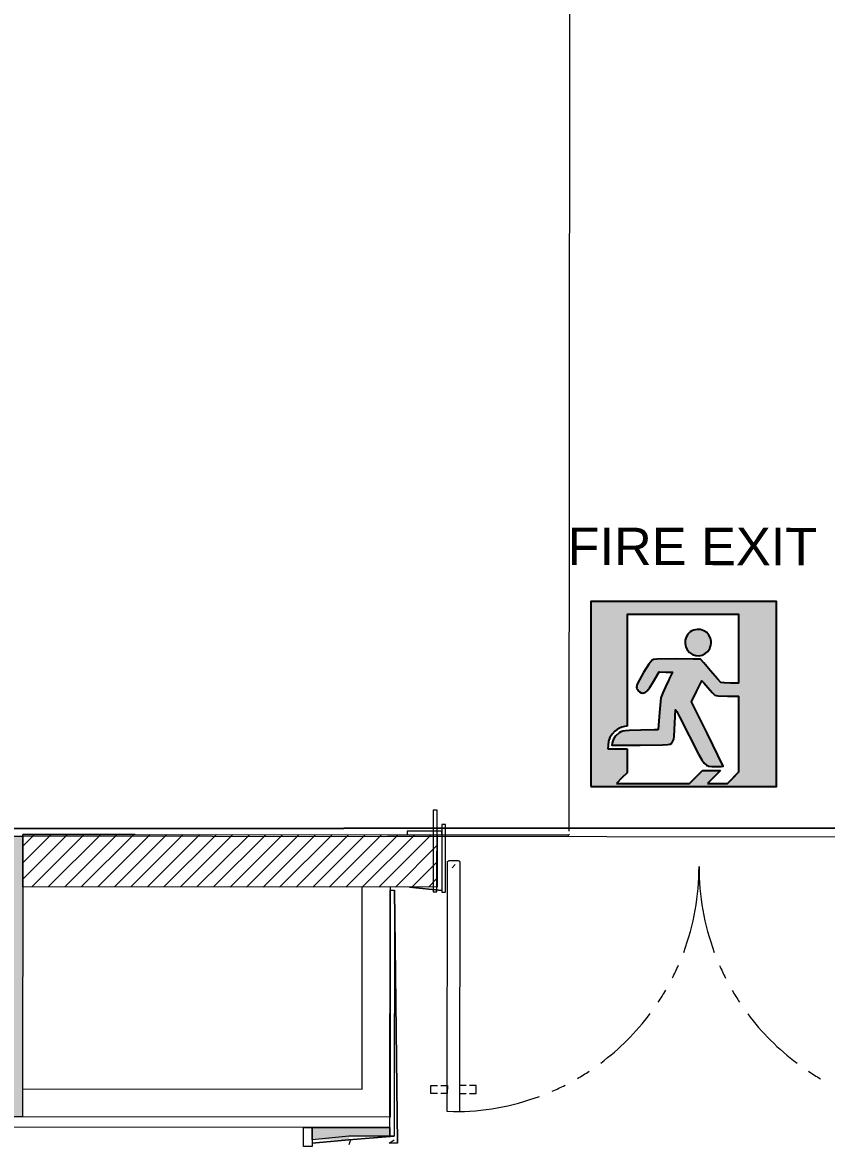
# Model space of a CAD drawing. Header units: inches. Extents: x -957 to 3394, y -3 to 3008.
# Drawn here: x 1501.6 to 1670.7, y 885.4 to 1121.8 of the extents above; entities that cross this region are included whole.
import ezdxf

# ---------------------------------------------------------------- set-up
doc = ezdxf.new("R2010")
doc.units = ezdxf.units.IN
doc.header["$MEASUREMENT"] = 0
for name, color, linetype in [('hatches', 7, 'Continuous'), ('PDF_0', 7, 'Continuous'), ('PDF_Framing-Column', 7, 'Continuous'), ('PDF_Framing-Column Hatch', 7, 'Continuous'), ('PDF_Hatch', 7, 'Continuous'), ('PDF_I-DOOR', 7, 'Continuous'), ('PDF_I-DOOR-OPEN', 7, 'Continuous'), ('PDF_I-FURN-FIXD', 7, 'Continuous'), ('PDF_ID LAYER', 7, 'Continuous'), ('PDF_Rev', 7, 'Continuous'), ('PDF_SHREM ACOUSTIC WALL', 7, 'Continuous'), ('PDF_Shrem-cad 6 cable', 7, 'Continuous'), ('signs', 7, 'Continuous')]:
    doc.layers.add(name, color=color, linetype=linetype)
doc.styles.add('PDF Arial', font='arial.ttf')

# ---------------------------------------------------------------- blocks, each defined once
blk = doc.blocks.new('A$Ca442f573')
at = {"true_color": 0xcd2027}
h = blk.add_hatch(color=242, dxfattribs=at)
h.dxf.hatch_style = 1
h.paths.add_polyline_path([(66.62, 77.03), (67.73, 78.63), (68.43, 80.58), (68.59, 81.65), (68.6, 82.68), (68.2, 84.63), (67.32, 86.35), (66.03, 87.77), (64.42, 88.84), (62.56, 89.47), (60.54, 89.59), (58.44, 89.15), (57.51, 88.74), (56.67, 88.21), (55.29, 86.86), (54.31, 85.22), (53.77, 83.39), (53.68, 81.48), (54.05, 79.59), (54.91, 77.85), (56.27, 76.36), (58.01, 75.26), (59.86, 74.68), (61.74, 74.6), (63.54, 74.98), (65.2, 75.8)], flags=0)
h.paths.add_polyline_path([(105.84, 105.54), (0, 105.54), (0, 0), (105.84, 0)])
h.paths.add_polyline_path([(60.26, 54.15), (63.24, 60.24), (64.31, 59.2), (66.67, 56.5), (69.2, 53.59), (70.69, 52.08), (71.34, 51.83), (72.59, 51.67), (77.87, 51.56), (84.32, 51.56), (84.32, 8.36), (77.86, 1.82), (66.52, 1.82), (70.21, 5.53), (73.9, 9.23), (68.79, 9.23), (63.67, 9.23), (59.98, 5.53), (56.28, 1.82), (20.69, 1.81), (14.66, 1.82), (17.74, 4.92), (20.69, 7.88), (20.69, 21.58), (15.24, 21.58), (9.66, 21.58), (9.79, 23.43), (10.15, 25.85), (10.9, 27.94), (12.08, 29.81), (13.75, 31.58), (15, 32.57), (16.28, 33.33), (17.66, 33.87), (19.2, 34.23), (20.69, 34.48), (20.69, 98.11), (84.32, 98.13), (84.32, 58.97), (79.54, 58.97), (75.97, 59.07), (74.12, 59.31), (72.15, 61.41), (68.27, 66), (64.41, 70.54), (62.5, 72.56), (58.28, 72.7), (48.89, 72.74), (37.7, 72.63), (35.76, 72.43), (34.93, 72.09), (33.15, 69.72), (30.09, 64.95), (27.69, 60.89), (26.45, 58.35), (26.18, 57.45), (26.12, 56.7), (26.24, 56.02), (26.5, 55.34), (26.52, 55.31), (26.52, 55.31), (26.52, 55.31), (27.02, 54.61), (27.82, 53.97), (28.74, 53.51), (29.62, 53.33), (30.27, 53.38), (30.88, 53.57), (31.47, 53.94), (32.1, 54.52), (33.59, 56.5), (35.65, 59.86), (38.9, 65.35), (42.68, 65.25), (46.46, 65.15), (44.67, 61.34), (44.66, 61.25), (44.32, 60.5), (44.21, 60.36), (43.35, 58.52), (41.05, 53.44), (39.87, 50.52), (39.07, 42.23), (38.46, 32.62), (37.95, 32.42), (36.26, 32.27), (28.49, 32.09), (21.9, 31.97), (19.76, 31.83), (18.18, 31.6), (17.01, 31.23), (16.08, 30.7), (14.34, 28.99), (13.49, 27.98), (12.92, 27.08), (12.52, 26.1), (12.19, 24.84), (11.95, 23.7), (28.11, 23.7), (40.93, 23.8), (43.91, 23.94), (45.13, 24.14), (46.12, 24.84), (46.83, 25.81), (47.28, 27.07), (47.5, 28.69), (48.34, 43.8), (48.5, 43.64), (48.95, 42.88), (50.62, 39.78), (56.11, 29.02), (61.44, 18.41), (63.18, 15.28), (64.58, 13.27), (65.87, 12.13), (67.25, 11.61), (68.94, 11.45), (71.15, 11.41), (74.23, 11.41), (75.51, 11.58), (66.48, 30.05), (57.44, 48.22)], flags=16)
h.paths.add_polyline_path([(58.01, 75.26), (56.27, 76.36), (54.91, 77.85), (54.05, 79.59), (53.68, 81.48), (53.77, 83.39), (54.31, 85.22), (55.29, 86.86), (56.67, 88.21), (57.51, 88.74), (58.44, 89.15), (60.54, 89.59), (62.56, 89.47), (64.42, 88.84), (66.03, 87.77), (67.32, 86.35), (68.2, 84.63), (68.6, 82.68), (68.59, 81.65), (68.43, 80.58), (67.73, 78.63), (66.62, 77.03), (65.2, 75.8), (63.54, 74.98), (61.74, 74.6), (59.86, 74.68)], flags=0)
h = blk.add_hatch(color=242, dxfattribs=at)
h.dxf.hatch_style = 1
h.paths.add_polyline_path([(68.43, 80.58), (68.59, 81.65), (68.6, 82.68), (68.2, 84.63), (67.32, 86.35), (66.03, 87.77), (64.42, 88.84), (62.56, 89.47), (60.54, 89.59), (58.44, 89.15), (57.51, 88.74), (56.67, 88.21), (55.29, 86.86), (54.31, 85.22), (53.77, 83.39), (53.68, 81.48), (54.05, 79.59), (54.91, 77.85), (56.27, 76.36), (58.01, 75.26), (59.86, 74.68), (61.74, 74.6), (63.54, 74.98), (65.2, 75.8), (66.62, 77.03), (67.73, 78.63)])
at = {"layer": 'signs', "linetype": 'Continuous'}
for p, q in [((15, 32.57), (13.75, 31.58)), ((16.28, 33.33), (15, 32.57)), ((17.66, 33.87), (16.28, 33.33)), ((19.2, 34.23), (17.66, 33.87)), ((20.69, 34.48), (19.2, 34.23)), ((10.15, 25.85), (9.79, 23.43)), ((10.9, 27.94), (10.15, 25.85)), ((12.08, 29.81), (10.9, 27.94)), ((13.75, 31.58), (12.08, 29.81)), ((9.79, 23.43), (9.66, 21.58)), ((9.66, 21.58), (15.24, 21.58)), ((15.24, 21.58), (20.69, 21.58)), ((20.69, 7.88), (17.74, 4.92)), ((59.98, 5.53), (63.67, 9.23)), ((63.67, 9.23), (68.79, 9.23)), ((68.79, 9.23), (73.9, 9.23)), ((73.9, 9.23), (70.21, 5.53)), ((84.32, 8.36), (77.86, 1.82)), ((81.09, 5.09), (84.15, 8.19)), ((17.74, 4.92), (14.66, 1.82)), ((14.66, 1.82), (20.69, 1.82)), ((56.28, 1.82), (59.98, 5.53)), ((70.21, 5.53), (66.52, 1.82)), ((77.86, 1.82), (81.09, 5.09))]:
    blk.add_line(p, q, dxfattribs=at)
for points in [[(0, 0), (105.84, 0), (105.84, 105.54), (0, 105.54)], [(68.6, 82.68), (68.2, 84.63), (67.32, 86.35), (66.03, 87.77), (64.42, 88.84), (62.56, 89.47), (60.54, 89.59), (58.44, 89.15), (57.51, 88.74), (56.67, 88.21), (55.29, 86.86), (54.31, 85.22), (53.77, 83.39), (53.68, 81.48), (54.05, 79.59), (54.91, 77.85), (56.27, 76.36), (58.01, 75.26), (59.86, 74.68), (61.74, 74.6), (63.54, 74.98), (65.2, 75.8), (66.62, 77.03), (67.73, 78.63), (68.43, 80.58), (68.59, 81.65)]]:
    blk.add_lwpolyline(points, close=True, dxfattribs=at)
for points in [[(84.32, 58.97), (84.32, 98.13), (20.69, 98.11), (20.69, 34.48)], [(84.32, 58.97), (79.54, 58.97), (75.97, 59.07), (74.12, 59.31), (72.15, 61.41), (68.27, 66), (64.41, 70.54), (62.5, 72.56), (58.28, 72.7), (48.89, 72.74), (37.7, 72.63), (35.76, 72.43), (34.93, 72.09), (33.15, 69.72), (30.09, 64.95), (27.69, 60.89), (26.45, 58.35), (26.18, 57.45), (26.12, 56.7), (26.24, 56.02), (26.5, 55.34), (26.52, 55.31), (26.52, 55.31), (26.52, 55.31), (27.02, 54.61), (27.82, 53.97), (28.74, 53.51), (29.62, 53.33), (30.27, 53.38), (30.88, 53.57), (31.47, 53.94), (32.1, 54.52), (33.59, 56.5), (35.65, 59.86), (38.9, 65.35), (42.68, 65.25), (46.46, 65.15), (44.67, 61.34), (44.66, 61.25), (44.32, 60.5), (44.21, 60.36), (43.35, 58.52), (41.05, 53.44), (39.87, 50.52), (39.07, 42.23), (38.46, 32.62), (37.95, 32.42), (36.26, 32.27), (28.49, 32.09), (21.9, 31.97), (19.76, 31.83), (18.18, 31.6), (17.01, 31.23), (16.08, 30.7), (14.34, 28.99), (13.49, 27.98), (12.92, 27.08), (12.52, 26.1), (12.19, 24.84), (11.95, 23.7), (28.11, 23.7), (40.93, 23.8), (43.91, 23.94), (45.13, 24.14), (46.12, 24.84), (46.83, 25.81), (47.28, 27.07), (47.5, 28.69), (48.34, 43.8), (48.5, 43.64), (48.95, 42.88), (50.62, 39.78), (56.11, 29.02), (61.44, 18.41), (63.18, 15.28), (64.58, 13.27), (65.87, 12.13), (67.25, 11.61), (68.94, 11.45), (71.15, 11.41), (74.23, 11.41), (75.51, 11.58), (66.48, 30.05), (57.44, 48.22), (60.26, 54.15), (63.24, 60.24), (64.31, 59.2), (66.67, 56.5), (69.2, 53.59), (70.69, 52.08), (71.34, 51.83), (72.59, 51.67), (77.87, 51.56), (84.32, 51.56)], [(84.32, 8.36), (84.32, 51.56)], [(20.69, 21.58), (20.69, 7.88)], [(20.69, 1.82), (20.69, 1.81), (56.28, 1.82)], [(66.52, 1.82), (77.86, 1.82)]]:
    blk.add_lwpolyline(points, dxfattribs=at)

msp = doc.modelspace()

# ---------------------------------------------------------------- hatches: boundary and pattern name
at = {"layer": 'PDF_I-FURN-FIXD', "transparency": 33554559}
msp.add_hatch(color=256, dxfattribs=at).paths.add_polyline_path([(1562.48, 886.85), (1562.49, 889.44), (1578.84, 889.43), (1578.84, 887.56), (1570.21, 887.56), (1570.21, 886.85)])

# ---------------------------------------------------------------- linework, layer by layer
at = {"layer": 'hatches', "color": 253, "true_color": 0xaba3a2}
msp.add_lwpolyline([(712.53, 2126.9), (3285.08, 2124.7), (3284.08, 953.45), (711.53, 951.72), (712.53, 2126.9)], dxfattribs=at)
at = {"layer": 'PDF_0', "lineweight": 0}
for points in [[(1617.44, 2125.35), (1616.44, 951.73)], [(1578.35, 950.98), (1616.44, 950.95)], [(1616.24, 950.75), (1616.63, 951.14)]]:
    msp.add_lwpolyline(points, dxfattribs=at)
at = {"layer": 'PDF_Framing-Column', "lineweight": 0}
msp.add_lwpolyline([(1466.23, 950.68), (1501.63, 950.65), (1501.58, 891.66), (1466.18, 891.69)], close=True, dxfattribs=at)
at = {"layer": 'PDF_Framing-Column Hatch', "lineweight": 0, "transparency": 33554559}
msp.add_solid([(1466.23, 950.68), (1501.63, 950.65), (1466.18, 891.69), (1501.58, 891.66)], dxfattribs=at)
at = {"layer": 'PDF_Hatch', "lineweight": 0}
for points in [[(1501.62, 941.63), (1511.04, 951.04)], [(1501.63, 948.58), (1504.09, 951.04)], [(1501.63, 945.11), (1507.57, 951.04)], [(1503.5, 940.03), (1514.52, 951.03)], [(1506.97, 940.03), (1518, 951.03)], [(1510.45, 940.02), (1521.47, 951.03)], [(1513.93, 940.02), (1524.95, 951.02)], [(1517.4, 940.02), (1528.42, 951.02)], [(1520.88, 940.01), (1531.9, 951.02)], [(1524.36, 940.01), (1535.38, 951.01)], [(1527.83, 940.01), (1538.85, 951.01)], [(1531.31, 940.01), (1542.33, 951.01)], [(1534.78, 940), (1545.81, 951.01)], [(1538.26, 940), (1549.28, 951)], [(1541.74, 940), (1552.76, 951)], [(1545.21, 939.99), (1556.24, 951)], [(1548.69, 939.99), (1559.71, 950.99)], [(1552.17, 939.99), (1563.19, 950.99)], [(1555.64, 939.98), (1566.66, 950.99)], [(1559.12, 939.98), (1570.14, 950.99)], [(1562.6, 939.98), (1573.62, 950.98)], [(1566.07, 939.98), (1577.09, 950.98)], [(1569.55, 939.97), (1580.57, 950.98)], [(1573.02, 939.97), (1584.05, 950.97)], [(1576.5, 939.97), (1587.52, 950.97)], [(1579.98, 939.96), (1588.8, 948.78)], [(1583.45, 939.96), (1588.8, 945.3)], [(1586.93, 939.96), (1588.8, 941.82)]]:
    msp.add_lwpolyline(points, dxfattribs=at)
at = {"layer": 'PDF_I-DOOR', "lineweight": 0}
msp.add_lwpolyline([(1589.77, 953.16), (1589.75, 938.92), (1590.52, 938.92), (1590.53, 953.16)], close=True, dxfattribs=at)
msp.add_lwpolyline([(1593.55, 945.22), (1593.5, 892.74), (1590.91, 892.75), (1590.96, 945.22, -0.414216), (1591.3, 945.56), (1593.2, 945.56, -0.414172)], format="xyb", close=True, dxfattribs=at)
for points in [[(1591.91, 944.01), (1592.6, 944.7)], [(1582.93, 939.96), (1589.75, 939.27), (1582.93, 939.96)], [(1588.82, 896.54), (1587.47, 896.54), (1587.47, 898.27), (1588.82, 898.27)], [(1589.56, 898.27), (1590.92, 898.27), (1590.91, 896.54), (1589.56, 896.54)], [(1594.87, 898.26), (1593.51, 898.26), (1593.51, 896.54), (1594.87, 896.54)], [(1595.6, 896.54), (1596.96, 896.54), (1596.96, 898.26), (1595.6, 898.26)]]:
    msp.add_lwpolyline(points, dxfattribs=at)
at = {"layer": 'PDF_I-DOOR-OPEN', "lineweight": 0}
msp.add_lwpolyline([(1640.63, 926.25, 0.089831), (1643.86, 944.31, 0.089834), (1647.07, 926.25)], format="xyb", dxfattribs=at)
for centre, radius, start, end in [((1592.39, 944.22), 51.48, 333.0132, 336.2962), ((1695.29, 944.1), 51.42, 203.6026, 206.8895), ((1592.38, 944.22), 51.49, 326.4463, 329.7287), ((1695.35, 944.13), 51.49, 210.1733, 213.4557), ((1592.4, 944.21), 51.46, 306.7412, 323.1612), ((1695.33, 944.12), 51.46, 216.7407, 233.1613), ((1592.41, 944.2), 51.45, 300.1729, 303.4576), ((1695.34, 944.14), 51.49, 236.4463, 239.7287), ((1592.39, 944.22), 51.48, 293.6039, 296.8869), ((1592.4, 944.21), 51.46, 269.7874, 290.3209)]:
    msp.add_arc(centre, radius, start, end, dxfattribs=at)
at = {"layer": 'PDF_I-FURN-FIXD', "lineweight": 0}
for points in [[(1582.47, 950.97), (1589.76, 950.97), (1589.76, 951.72), (1582.48, 951.72)], [(1579.74, 887.56), (1578.84, 887.56), (1578.89, 939.32), (1579.78, 939.32)], [(1562.48, 885.41), (1560.69, 885.42), (1560.69, 889.44), (1562.49, 889.44)], [(1562.48, 886.85), (1562.49, 889.44), (1578.84, 889.43), (1578.84, 887.56), (1570.21, 887.56)]]:
    msp.add_lwpolyline(points, close=True, dxfattribs=at)
for points in [[(1580.46, 886.12), (1579.78, 939.32), (1580.46, 886.12)], [(1562.48, 886.13), (1570.21, 886.85), (1562.48, 886.13)], [(1579.74, 887.56), (1570.21, 886.85), (1579.74, 887.56)], [(1570.57, 886.84), (1570.21, 885.77)], [(1580.46, 886.12), (1578.66, 886.12), (1579.74, 886.84)]]:
    msp.add_lwpolyline(points, dxfattribs=at)
at = {"layer": 'PDF_ID LAYER', "lineweight": 0}
msp.add_lwpolyline([(1578.84, 889.43), (1313.35, 889.65)], dxfattribs=at)
at = {"layer": 'PDF_Rev', "lineweight": 0}
msp.add_lwpolyline([(1587.95, 938.97), (1588.74, 938.97), (1588.75, 956.16), (1587.97, 956.16)], close=True, dxfattribs=at)
at = {"layer": 'PDF_SHREM ACOUSTIC WALL', "lineweight": 0}
for points in [[(1525.23, 951.02), (1501.63, 951.04), (1588.81, 950.97), (1588.8, 939.96), (1501.62, 940.03), (1501.63, 951.04)], [(1578.91, 939.97), (1578.86, 891.59), (1501.58, 891.66)], [(1501.58, 897.55), (1572.97, 897.49), (1573.01, 939.97)]]:
    msp.add_lwpolyline(points, dxfattribs=at)
at = {"layer": 'PDF_Shrem-cad 6 cable', "color": 253, "lineweight": 0, "true_color": 0xaba3a2}
msp.add_lwpolyline([(712.53, 2126.9), (3285.08, 2124.7), (3284.08, 949.12), (711.53, 951.32)], close=True, dxfattribs=at)

# ---------------------------------------------------------------- block references
at = {"layer": 'signs', "color": 0, "xscale": 0.3691112934927772, "yscale": 0.3691112934927772, "zscale": 0.3691112934927772}
msp.add_blockref('A$Ca442f573', (1621.1, 961.11), dxfattribs=at)

# ---------------------------------------------------------------- texts
at = {"layer": 'signs', "insert": (1616.21, 1007.71), "char_height": 7.866, "attachment_point": 7, "rotation": 359.951, "style": 'PDF Arial'}
msp.add_mtext('FIRE EXIT', dxfattribs=at)

doc.saveas('drawing.dxf')
